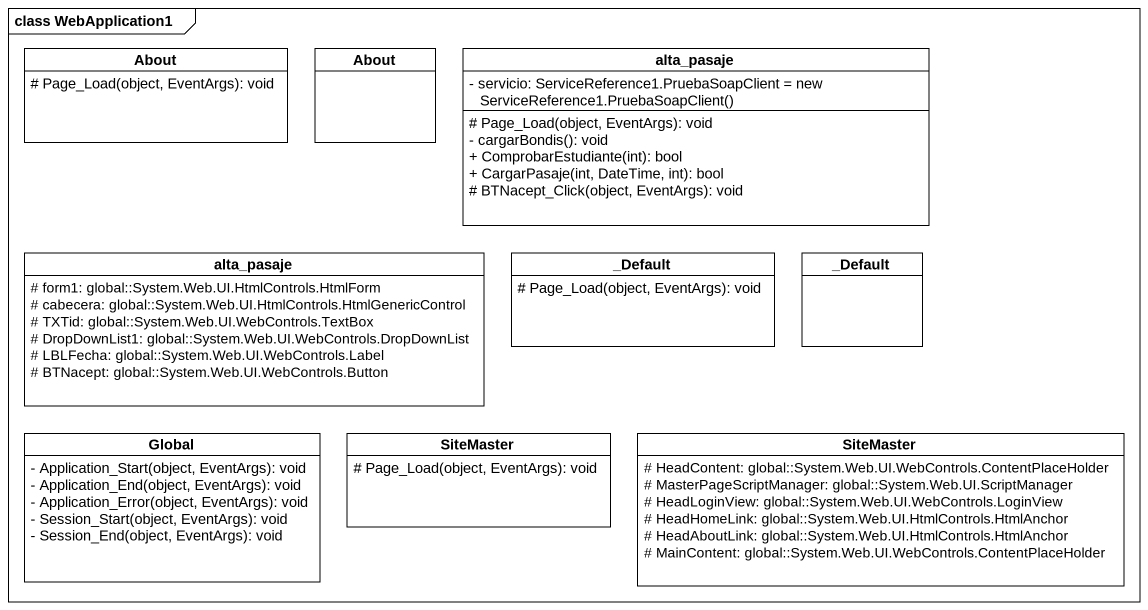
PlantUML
@startuml
mainframe class WebApplication1
hide circle
hide empty members
skinparam classAttributeIconSize 0
class About {
  # Page_Load(object, EventArgs): void
}
class "About" as About_2
class alta_pasaje {
  {field} - servicio: ServiceReference1.PruebaSoapClient = new ServiceReference1.PruebaSoapClient()
  # Page_Load(object, EventArgs): void
  - cargarBondis(): void
  + ComprobarEstudiante(int): bool
  + CargarPasaje(int, DateTime, int): bool
  # BTNacept_Click(object, EventArgs): void
}
class "alta_pasaje" as alta_pasaje_2 {
  # form1: global::System.Web.UI.HtmlControls.HtmlForm
  # cabecera: global::System.Web.UI.HtmlControls.HtmlGenericControl
  # TXTid: global::System.Web.UI.WebControls.TextBox
  # DropDownList1: global::System.Web.UI.WebControls.DropDownList
  # LBLFecha: global::System.Web.UI.WebControls.Label
  # BTNacept: global::System.Web.UI.WebControls.Button
}
class "_Default" as Default {
  # Page_Load(object, EventArgs): void
}
class "_Default" as Default_2
class Global {
  - Application_Start(object, EventArgs): void
  - Application_End(object, EventArgs): void
  - Application_Error(object, EventArgs): void
  - Session_Start(object, EventArgs): void
  - Session_End(object, EventArgs): void
}
class SiteMaster {
  # Page_Load(object, EventArgs): void
}
class "SiteMaster" as SiteMaster_2 {
  # HeadContent: global::System.Web.UI.WebControls.ContentPlaceHolder
  # MasterPageScriptManager: global::System.Web.UI.ScriptManager
  # HeadLoginView: global::System.Web.UI.WebControls.LoginView
  # HeadHomeLink: global::System.Web.UI.HtmlControls.HtmlAnchor
  # HeadAboutLink: global::System.Web.UI.HtmlControls.HtmlAnchor
  # MainContent: global::System.Web.UI.WebControls.ContentPlaceHolder
}
@enduml
